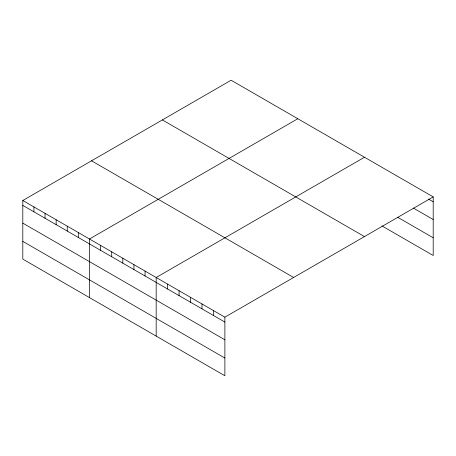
<?xml version="1.0" encoding="UTF-8"?>
<svg xmlns="http://www.w3.org/2000/svg" width="456" height="456" viewBox="0 0 456 456"><rect width="100%" height="100%" fill="white"/><g stroke="black" fill="none" stroke-linecap="round" stroke-linejoin="round"><path stroke-width="0.68" d="M22.8 200.503L224.882 317.171L224.882 375.767L22.8 259.099L22.8 200.503L231.118 80.233L433.2 196.901L433.2 255.497L381.968 225.919M297.802 118.731L89.49 239.001L89.49 297.597M364.492 157.234L156.174 277.505L156.174 336.1M224.882 317.171L433.2 196.901M428.378 199.027L433.2 201.808M413.313 208.044L433.2 219.524M397.638 217.25L433.2 237.781M162.37 119.922L364.458 236.59M91.542 160.814L293.63 277.482M22.8 205.405L224.882 322.078M22.8 223.126L224.882 339.794M22.8 241.378L224.882 358.051M213.431 310.565L213.431 315.466M201.98 303.952L201.98 308.854M190.528 297.34L190.528 302.242M179.077 290.728L179.077 295.63M167.626 284.116L167.626 289.018M145.059 271.086L145.059 275.994M133.944 264.668L133.944 269.576M122.829 258.256L122.829 263.158M111.714 251.837L111.714 256.739M100.605 245.419L100.605 250.327M78.375 232.588L78.375 237.49M67.26 226.17L67.26 231.072M56.145 219.752L56.145 224.654M45.03 213.334L45.03 218.242M33.915 206.916L33.915 211.823"/></g></svg>
